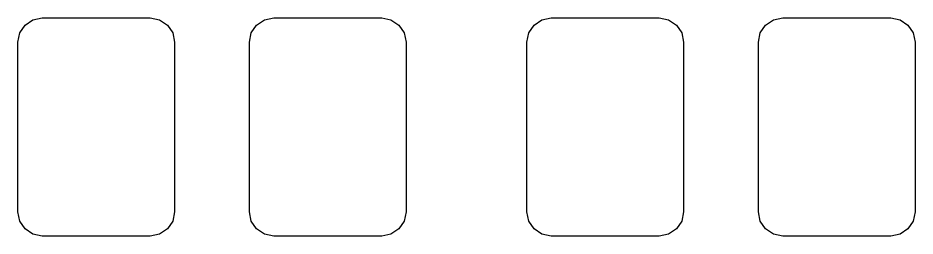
# Model space of a CAD drawing. Extents: x 0 to 2.92, y -0.01 to 4.33.
# Drawn here: x 2.6283 to 2.919, y 2.461 to 2.5317 of the extents above; entities that cross this region are included whole.
import ezdxf

# ---------------------------------------------------------------- set-up
doc = ezdxf.new("R2010")
doc.units = 0
doc.header["$MEASUREMENT"] = 0
doc.layers.add('BLACK', color=7, linetype='CONTINUOUS')

msp = doc.modelspace()

# ---------------------------------------------------------------- linework, layer by layer
at = {"layer": 'BLACK', "linetype": 'CONTINUOUS'}
for p, q in [((2.62891, 2.52688), (2.63061, 2.52943)), ((2.63061, 2.52943), (2.63317, 2.53114)), ((2.63317, 2.53114), (2.63618, 2.53174)), ((2.63618, 2.53174), (2.67118, 2.53174)), ((2.67118, 2.53174), (2.67419, 2.53114)), ((2.67419, 2.53114), (2.67675, 2.52943)), ((2.67675, 2.52943), (2.67846, 2.52688)), ((2.70391, 2.52688), (2.70561, 2.52943)), ((2.70561, 2.52943), (2.70817, 2.53114)), ((2.70817, 2.53114), (2.71118, 2.53174)), ((2.71118, 2.53174), (2.74618, 2.53174)), ((2.74618, 2.53174), (2.74919, 2.53114)), ((2.74919, 2.53114), (2.75175, 2.52943)), ((2.75175, 2.52943), (2.75346, 2.52688)), ((2.79387, 2.52688), (2.79557, 2.52943)), ((2.79557, 2.52943), (2.79813, 2.53114)), ((2.79813, 2.53114), (2.80114, 2.53174)), ((2.80114, 2.53174), (2.83614, 2.53174)), ((2.83614, 2.53174), (2.83915, 2.53114)), ((2.83915, 2.53114), (2.84171, 2.52943)), ((2.84171, 2.52943), (2.84342, 2.52688)), ((2.86887, 2.52688), (2.87057, 2.52943)), ((2.87057, 2.52943), (2.87313, 2.53114)), ((2.87313, 2.53114), (2.87614, 2.53174)), ((2.87614, 2.53174), (2.91114, 2.53174)), ((2.91114, 2.53174), (2.91416, 2.53114)), ((2.91416, 2.53114), (2.91671, 2.52943)), ((2.91671, 2.52943), (2.91842, 2.52688)), ((2.62831, 2.52386), (2.62891, 2.52688)), ((2.67846, 2.52688), (2.67906, 2.52386)), ((2.70331, 2.52386), (2.70391, 2.52688)), ((2.75346, 2.52688), (2.75406, 2.52386)), ((2.79327, 2.52386), (2.79387, 2.52688)), ((2.84342, 2.52688), (2.84402, 2.52386)), ((2.86827, 2.52386), (2.86887, 2.52688)), ((2.91842, 2.52688), (2.91902, 2.52386)), ((2.62831, 2.46886), (2.62831, 2.52386)), ((2.67906, 2.52386), (2.67906, 2.46886)), ((2.70331, 2.46886), (2.70331, 2.52386)), ((2.75406, 2.52386), (2.75406, 2.46886)), ((2.79327, 2.46886), (2.79327, 2.52386)), ((2.84402, 2.52386), (2.84402, 2.46886)), ((2.86827, 2.46886), (2.86827, 2.52386)), ((2.91902, 2.52386), (2.91902, 2.46886)), ((2.62891, 2.46585), (2.62831, 2.46886)), ((2.67906, 2.46886), (2.67846, 2.46585)), ((2.70391, 2.46585), (2.70331, 2.46886)), ((2.75406, 2.46886), (2.75346, 2.46585)), ((2.79387, 2.46585), (2.79327, 2.46886)), ((2.84402, 2.46886), (2.84342, 2.46585)), ((2.86887, 2.46585), (2.86827, 2.46886)), ((2.91902, 2.46886), (2.91842, 2.46585)), ((2.63061, 2.46329), (2.62891, 2.46585)), ((2.67846, 2.46585), (2.67675, 2.46329)), ((2.70561, 2.46329), (2.70391, 2.46585)), ((2.75346, 2.46585), (2.75175, 2.46329)), ((2.79557, 2.46329), (2.79387, 2.46585)), ((2.84342, 2.46585), (2.84171, 2.46329)), ((2.87057, 2.46329), (2.86887, 2.46585)), ((2.91842, 2.46585), (2.91671, 2.46329)), ((2.63317, 2.46159), (2.63061, 2.46329)), ((2.67675, 2.46329), (2.67419, 2.46159)), ((2.70817, 2.46159), (2.70561, 2.46329)), ((2.75175, 2.46329), (2.74919, 2.46159)), ((2.79813, 2.46159), (2.79557, 2.46329)), ((2.84171, 2.46329), (2.83915, 2.46159)), ((2.87313, 2.46159), (2.87057, 2.46329)), ((2.91671, 2.46329), (2.91416, 2.46159)), ((2.63618, 2.46099), (2.63317, 2.46159)), ((2.67118, 2.46099), (2.63618, 2.46099)), ((2.67419, 2.46159), (2.67118, 2.46099)), ((2.71118, 2.46099), (2.70817, 2.46159)), ((2.74618, 2.46099), (2.71118, 2.46099)), ((2.74919, 2.46159), (2.74618, 2.46099)), ((2.80114, 2.46099), (2.79813, 2.46159)), ((2.83614, 2.46099), (2.80114, 2.46099)), ((2.83915, 2.46159), (2.83614, 2.46099)), ((2.87614, 2.46099), (2.87313, 2.46159)), ((2.91114, 2.46099), (2.87614, 2.46099)), ((2.91416, 2.46159), (2.91114, 2.46099))]:
    msp.add_line(p, q, dxfattribs=at)

doc.saveas('drawing.dxf')
